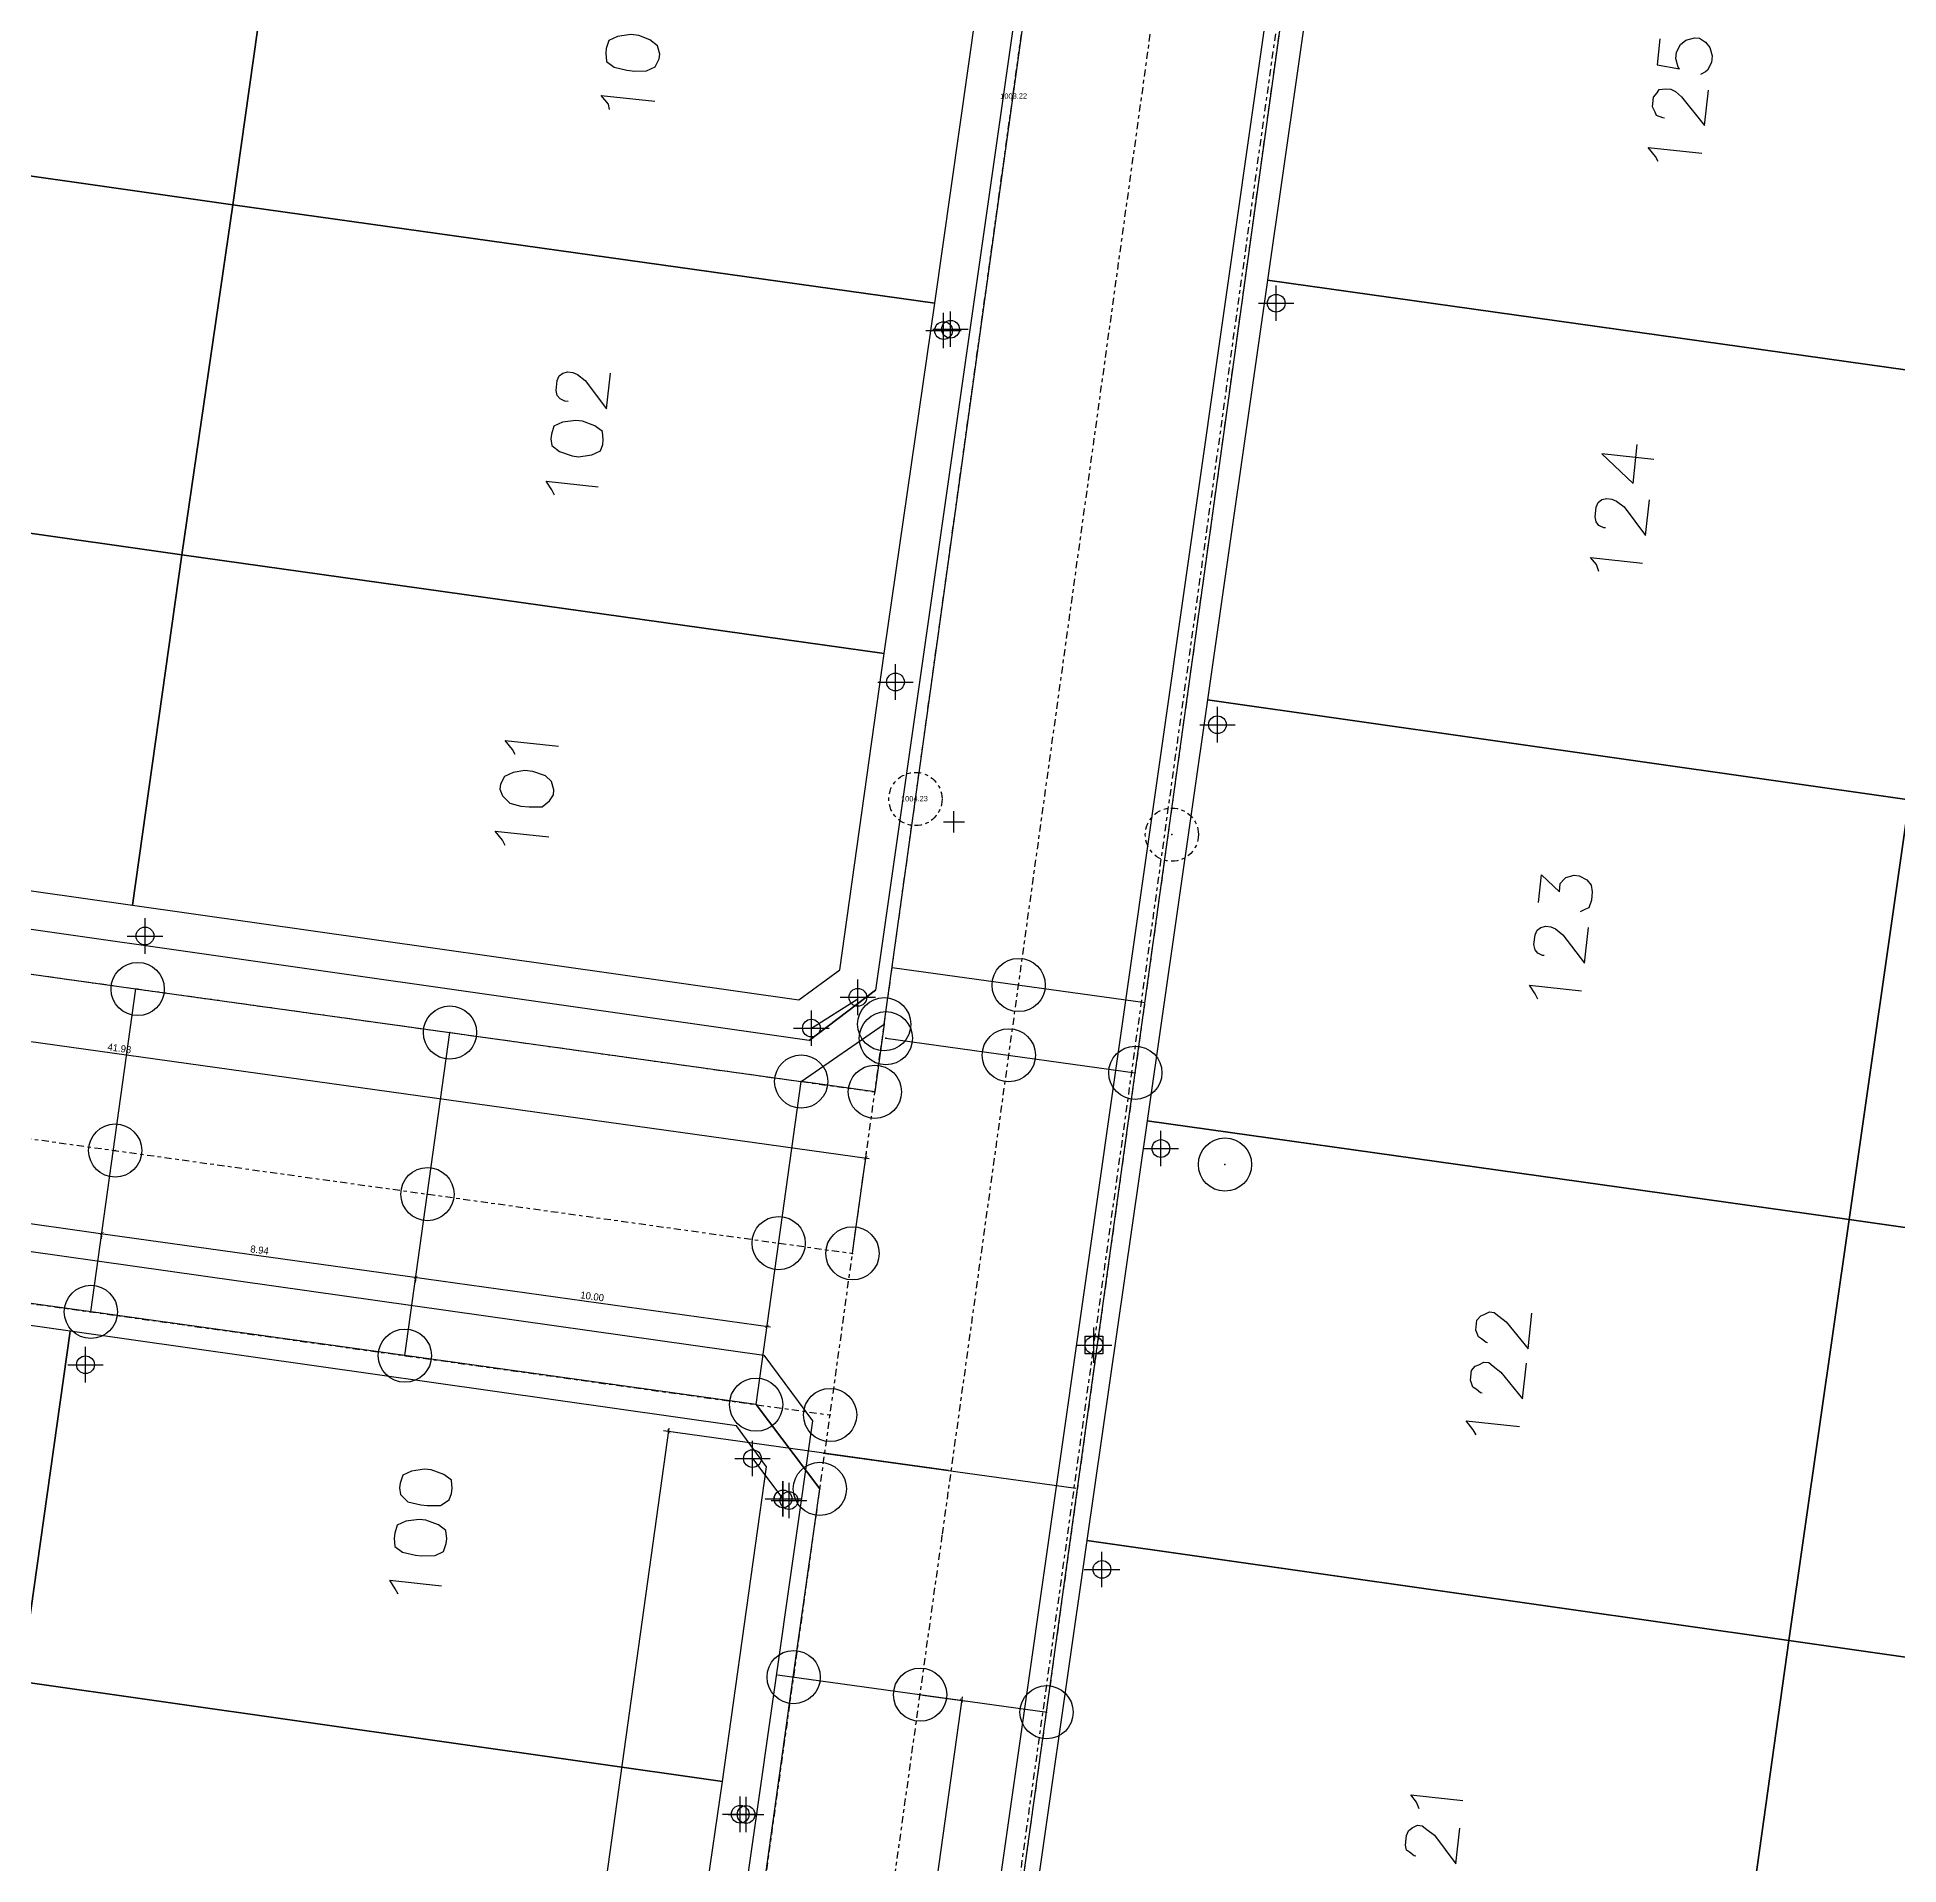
# Model space of a CAD drawing. Header units: metres. Extents: x 678 to 2349, y 417 to 1219.
# Drawn here: x 813.2 to 865.6, y 868.9 to 920.4 of the extents above; entities that cross this region are included whole.
import ezdxf

# ---------------------------------------------------------------- set-up
doc = ezdxf.new("R2010")
doc.units = ezdxf.units.M
doc.header["$PDMODE"] = 32
doc.header["$PDSIZE"] = 1.5
doc.linetypes.add('CENTRO1', pattern=[0.44, 0.2, -0.08, 0.08, -0.08])
for name, color, linetype in [('C-ROAD-PROF-TEXT', 11, 'Continuous'), ('linea 1', 1, 'Continuous'), ('puntos nov 7', 50, 'Continuous'), ('PUNTOS V', 4, 'Continuous'), ('V-NODE', 1, 'Continuous')]:
    doc.layers.add(name, color=color, linetype=linetype)
doc.layers.add('PDF2_area escolar', color=7, linetype='Continuous', true_color=0x989898)
doc.layers.add('PDF_Geometry', color=7, linetype='Continuous', true_color=0x797979)
doc.styles.add('CITY2', font='stylu.ttf', dxfattribs={"height": 0.2})
doc.styles.get("Standard").update_dxf_attribs({"font": 'arial.ttf'})
doc.dimstyles.new('COTAS2', dxfattribs={"dimtxt": 0.02, "dimasz": 0.1, "dimexe": 0.15, "dimexo": 0.08, "dimgap": 0.05, "dimtad": 1, "dimzin": 0, "dimdsep": 46, "dimtxsty": 'CITY2', "dimblk": 'ARCHTICK', "dimcen": 1, "dimdle": 0.1, "dimclrd": 1, "dimclre": 1, "dimclrt": 2, "dimadec": 0, "dimazin": 0, "dimtfac": 1, "dimtofl": 0, "dimtmove": 0, "dimatfit": 3, "dimldrblk": 'ARCHTICK', "dimfxl": 0.18, "dimtolj": 1, "dimtzin": 0, "dimarcsym": 0})

# ---------------------------------------------------------------- blocks, each defined once
blk = doc.blocks.new('*U270')
at = {"color": 0, "linetype": 'ByBlock', "lineweight": -2, "transparency": 16777216}
for p, q in [((-1, 0), (1, 0)), ((0, -1), (0, 1))]:
    blk.add_line(p, q, dxfattribs=at)
blk.add_circle((0, 0), 0.5, dxfattribs=at)
blk = doc.blocks.new('*U474', base_point=(838.907, 912.158, 1004.025))
at = {"layer": 'V-NODE', "color": 50, "lineweight": -2, "xscale": 0.5, "yscale": 0.5, "zscale": 0.5}
blk.add_blockref('*U270', (838.907, 912.158, 1004.025), dxfattribs=at)
blk = doc.blocks.new('*U480', base_point=(836.292, 893.318, 1004.95))
at = {"layer": 'V-NODE', "color": 50, "lineweight": -2, "xscale": 0.5, "yscale": 0.5, "zscale": 0.5}
blk.add_blockref('*U270', (836.292, 893.318, 1004.95), dxfattribs=at)
blk = doc.blocks.new('*U486', base_point=(834.351, 879.127, 1005.792))
at = {"layer": 'V-NODE', "color": 50, "lineweight": -2, "xscale": 0.5, "yscale": 0.5, "zscale": 0.5}
blk.add_blockref('*U270', (834.351, 879.127, 1005.792), dxfattribs=at)
blk = doc.blocks.new('*U489', base_point=(833.139, 870.273, 1006.305))
at = {"layer": 'V-NODE', "color": 50, "lineweight": -2, "xscale": 0.5, "yscale": 0.5, "zscale": 0.5}
blk.add_blockref('*U270', (833.139, 870.273, 1006.305), dxfattribs=at)
blk = doc.blocks.new('*U1110', base_point=(832.975, 870.279, 1006.424))
at = {"layer": 'V-NODE', "color": 50, "lineweight": -2, "xscale": 0.5, "yscale": 0.5, "zscale": 0.5}
blk.add_blockref('*U270', (832.975, 870.279, 1006.424), dxfattribs=at)
blk = doc.blocks.new('*U1113', base_point=(834.181, 879.174, 1005.909))
at = {"layer": 'V-NODE', "color": 50, "lineweight": -2, "xscale": 0.5, "yscale": 0.5, "zscale": 0.5}
blk.add_blockref('*U270', (834.181, 879.174, 1005.909), dxfattribs=at)
blk = doc.blocks.new('*U1119', base_point=(844.837, 889.054, 1005.282))
at = {"layer": 'V-NODE', "color": 50, "lineweight": -2, "xscale": 0.5, "yscale": 0.5, "zscale": 0.5}
blk.add_blockref('*U270', (844.837, 889.054, 1005.282), dxfattribs=at)
blk = doc.blocks.new('*U1122', base_point=(843.176, 877.184, 1006.064))
at = {"layer": 'V-NODE', "color": 50, "lineweight": -2, "xscale": 0.5, "yscale": 0.5, "zscale": 0.5}
blk.add_blockref('*U270', (843.176, 877.184, 1006.064), dxfattribs=at)
blk = doc.blocks.new('*U1209', base_point=(838.709, 912.121, 1003.635))
at = {"layer": 'V-NODE', "color": 50, "lineweight": -2, "xscale": 0.5, "yscale": 0.5, "zscale": 0.5}
blk.add_blockref('*U270', (838.709, 912.121, 1003.635), dxfattribs=at)
blk = doc.blocks.new('*U1215', base_point=(837.353, 902.21, 1004.662))
at = {"layer": 'V-NODE', "color": 50, "lineweight": -2, "xscale": 0.5, "yscale": 0.5, "zscale": 0.5}
blk.add_blockref('*U270', (837.353, 902.21, 1004.662), dxfattribs=at)
blk = doc.blocks.new('*U1218', base_point=(834.981, 892.45, 1005.129))
at = {"layer": 'V-NODE', "color": 50, "lineweight": -2, "xscale": 0.5, "yscale": 0.5, "zscale": 0.5}
blk.add_blockref('*U270', (834.981, 892.45, 1005.129), dxfattribs=at)
blk = doc.blocks.new('*U1221', base_point=(816.191, 895.047, 1005.147))
at = {"layer": 'V-NODE', "color": 50, "lineweight": -2, "xscale": 0.5, "yscale": 0.5, "zscale": 0.5}
blk.add_blockref('*U270', (816.191, 895.047, 1005.147), dxfattribs=at)
blk = doc.blocks.new('*U1224', base_point=(814.513, 882.957, 1005.727))
at = {"layer": 'V-NODE', "color": 50, "lineweight": -2, "xscale": 0.5, "yscale": 0.5, "zscale": 0.5}
blk.add_blockref('*U270', (814.513, 882.957, 1005.727), dxfattribs=at)
blk = doc.blocks.new('*U1233', base_point=(846.432, 901.006, 1004.642))
at = {"layer": 'V-NODE', "color": 50, "lineweight": -2, "xscale": 0.5, "yscale": 0.5, "zscale": 0.5}
blk.add_blockref('*U270', (846.432, 901.006, 1004.642), dxfattribs=at)
blk = doc.blocks.new('*U1236', base_point=(848.089, 912.891, 1003.992))
at = {"layer": 'V-NODE', "color": 50, "lineweight": -2, "xscale": 0.5, "yscale": 0.5, "zscale": 0.5}
blk.add_blockref('*U270', (848.089, 912.891, 1003.992), dxfattribs=at)
blk = doc.blocks.new('*U2271', base_point=(834.182, 879.173, 1005.907))
at = {"layer": 'V-NODE', "color": 50, "lineweight": -2, "xscale": 0.5, "yscale": 0.5, "zscale": 0.5}
blk.add_blockref('*U270', (834.182, 879.173, 1005.907), dxfattribs=at)
blk = doc.blocks.new('*U2274', base_point=(833.32, 880.311, 1005.778))
at = {"layer": 'V-NODE', "color": 50, "lineweight": -2, "xscale": 0.5, "yscale": 0.5, "zscale": 0.5}
blk.add_blockref('*U270', (833.32, 880.311, 1005.778), dxfattribs=at)
blk = doc.blocks.new('*U2308')
at = {"color": 0, "linetype": 'ByBlock', "lineweight": -2, "transparency": 16777216}
for p, q in [((-1, 0), (1, 0)), ((0, -1), (0, 1))]:
    blk.add_line(p, q, dxfattribs=at)
blk.add_circle((0, 0), 0.5, dxfattribs=at)
blk = doc.blocks.new('*U2377', base_point=(842.95, 883.51, 1004.99))
at = {"layer": 'V-NODE', "color": 1, "lineweight": -2, "xscale": 0.5, "yscale": 0.5, "zscale": 0.5}
blk.add_blockref('*U2308', (842.95, 883.51, 1004.99), dxfattribs=at)
blk = doc.blocks.new('*U2558')
at = {"color": 0, "linetype": 'ByBlock', "lineweight": -2, "transparency": 16777216}
for p, q in [((-1, 0), (1, 0)), ((0, -1), (0, 1))]:
    blk.add_line(p, q, dxfattribs=at)
blk.add_lwpolyline([(-0.5, -0.5), (-0.5, 0.5), (0.5, 0.5), (0.5, -0.5)], close=True, dxfattribs=at)
blk = doc.blocks.new('*U2627', base_point=(842.95, 883.51, 1004.99))
at = {"layer": 'V-NODE', "color": 130, "lineweight": -2, "xscale": 0.5, "yscale": 0.5, "zscale": 0.5}
blk.add_blockref('*U2558', (842.95, 883.51, 1004.99), dxfattribs=at)
blk = doc.blocks.new('base')
at = {"layer": 'PDF_Geometry', "lineweight": 25, "extrusion": (-0.000787417, 0.063364, 0.99799), "elevation": 0.026}
for points in [[(-314.355, -197.288), (-299.601, -195.681), (-292.744, -194.188), (-282.663, -192.111), (-274.476, -190.361), (-258.037, -185.154), (-248.029, -180.61), (-240.539, -177.71), (-228.643, -174.042), (-222.733, -172.714), (-217.384, -171.04), (-209.935, -169.248), (-202.16, -164.759), (-196.196, -160.284), (-195.073, -159.817), (-178.095, -157.457), (-154.298, -156.614), (-136.667, -154.611), (-124.436, -153.164), (-118.066, -151.474), (-100.79, -146.646), (-80.955, -140.967), (-73.385, -139.328), (-61.694, -135.822), (-40.504, -131.604), (-37.727, -130.872), (-17.661, -129.441), (1.311, -127.461), (21.092, -124.929), (41.006, -122.83), (47.376, -123.458), (63.592, -123.186), (81.402, -124.312), (85.639, -96.072), (88.705, -66.393), (92.811, -40.781), (97.16, -22.386), (100.596, -1.562), (102.483, 8.32), (109.691, 37.361), (117.528, 76.62), (126.217, 115.638), (131.513, 149.592), (134.682, 173.973), (136.916, 195.591), (139.956, 229.678), (141.558, 250.676), (142.614, 271.37), (143.252, 283.21), (147.066, 312.938), (152.58, 355.631), (153.554, 396.042), (150.869, 418.02), (151.777, 438.639), (150.959, 458.028), (151.777, 438.639), (150.869, 418.02), (153.554, 396.042), (152.58, 355.631), (147.066, 312.938), (143.252, 283.21), (142.614, 271.37), (141.558, 250.676), (139.956, 229.678), (136.916, 195.591), (134.682, 173.973), (131.513, 149.592), (126.217, 115.638), (117.528, 76.62), (109.691, 37.361), (102.483, 8.32), (100.596, -1.562), (97.16, -22.386), (92.811, -40.781), (88.705, -66.393), (85.639, -96.072), (81.402, -124.312), (63.592, -123.186), (47.376, -123.458), (41.006, -122.83), (21.092, -124.929), (1.311, -127.461), (-17.661, -129.441), (-37.727, -130.872), (-40.504, -131.604), (-61.694, -135.822), (-73.385, -139.328), (-80.955, -140.967), (-100.79, -146.646), (-118.066, -151.474), (-124.436, -153.164), (-136.667, -154.611), (-154.298, -156.614), (-178.095, -157.457), (-195.073, -159.817), (-196.196, -160.284), (-202.16, -164.759), (-209.935, -169.248), (-217.384, -171.04), (-222.733, -172.714), (-228.643, -174.042), (-240.539, -177.71), (-248.029, -180.61), (-258.037, -185.154), (-274.476, -190.361), (-282.663, -192.111), (-292.744, -194.188), (-299.601, -195.681), (-314.355, -197.288), (-312.178, -178.446), (-309.146, -157.898), (-306.876, -132.899), (-305.823, -118.002), (-298.643, -78.802), (-291.055, -45.077), (-282.252, -15.116), (-275.645, 10.473), (-270.319, 33.898), (-263.825, 63.164), (-258.15, 86.408), (-284.424, 123.888)], [(78.602, 47.969), (76.718, 46.573), (38.301, 52.546), (36.905, 54.43), (47.469, 122.482), (49.353, 123.878), (87.77, 117.905), (89.166, 116.021)], [(8.705, 193.58), (-11.713, 61.957), (-10.362, 60.079), (28.101, 54.1), (29.985, 55.496), (58.5, 239.445)], [(25.02, 95.88), (25.108, 96.612), (24.473, 96.734), (24.514, 96.683), (24.577, 96.444), (24.555, 96.261), (24.437, 96.043), (24.283, 95.923), (24.043, 95.859), (23.906, 95.875), (23.734, 95.989), (23.614, 96.142), (23.55, 96.382), (23.572, 96.565), (23.691, 96.782), (23.742, 96.823), (23.89, 96.897)], [(54.661, 97.503), (54.69, 97.36), (54.891, 97.104), (53.383, 97.286)], [(24.918, 98.118), (24.964, 98.113), (25.141, 98.045), (25.176, 97.948), (25.251, 97.8), (25.218, 97.526), (25.11, 97.4), (25.053, 97.314), (24.865, 97.29), (24.728, 97.307), (24.596, 97.369), (24.43, 97.528), (23.787, 98.347), (23.666, 97.342)], [(25.113, 99.347), (25.188, 99.199), (25.389, 98.943), (23.88, 99.124)], [(55.932, 105.743), (56.023, 105.732), (56.155, 105.669), (56.235, 105.567), (56.264, 105.424), (56.231, 105.15), (56.169, 105.019), (56.067, 104.938), (55.924, 104.909), (55.787, 104.925), (55.655, 104.988), (55.443, 105.152), (54.846, 105.966), (54.725, 104.961)], [(25.338, 107.759), (26.801, 107.583), (25.929, 108.43), (25.797, 107.333)], [(56.342, 108.383), (56.417, 108.235), (56.573, 107.984), (55.11, 108.16)], [(26.728, 109.678), (26.774, 109.673), (26.906, 109.611), (26.986, 109.508), (27.015, 109.366), (26.982, 109.091), (26.92, 108.96), (26.818, 108.879), (26.675, 108.85), (26.538, 108.867), (26.406, 108.929), (26.194, 109.094), (25.597, 109.908), (25.476, 108.902)], [(26.923, 110.907), (26.992, 110.713), (27.153, 110.508), (25.69, 110.685)], [(57.549, 115.703), (57.624, 115.555), (57.825, 115.299), (56.317, 115.481)], [(57.857, 118.263), (57.932, 118.115), (58.133, 117.859), (56.625, 118.04)], [(28.743, 120.24), (28.649, 119.463), (28.15, 119.941), (28.123, 119.712), (28.015, 119.586), (27.964, 119.546), (27.724, 119.482), (27.587, 119.498), (27.369, 119.617), (27.249, 119.771), (27.225, 119.959), (27.253, 120.188), (27.326, 120.411), (27.423, 120.446), (27.571, 120.52)], [(28.599, 121.741), (28.645, 121.736), (28.776, 121.674), (28.857, 121.571), (28.886, 121.429), (28.853, 121.154), (28.791, 121.023), (28.688, 120.942), (28.546, 120.913), (28.409, 120.93), (28.277, 120.992), (28.065, 121.157), (27.467, 121.97), (27.346, 120.965)], [(49.353, 123.878), (47.469, 122.482)], [(28.794, 122.97), (28.868, 122.822), (29.024, 122.571), (27.561, 122.747)], [(91.093, 128.17), (91.733, 128.093), (92.016, 130.053), (91.376, 130.13), (91.093, 128.17), (89.215, 126.819), (50.746, 132.753), (49.396, 134.631), (67.752, 253.123), (69.636, 254.519), (108.099, 248.54), (109.45, 246.662)], [(30.332, 132.662), (30.378, 132.656), (30.504, 132.548), (30.59, 132.491), (30.659, 132.298), (30.626, 132.023), (30.518, 131.897), (30.421, 131.863), (30.273, 131.788), (30.136, 131.804), (30.01, 131.912), (29.798, 132.077), (29.195, 132.845), (29.074, 131.839)], [(30.503, 134.079), (30.549, 134.073), (30.675, 133.965), (30.761, 133.908), (30.83, 133.715), (30.797, 133.44), (30.689, 133.314), (30.592, 133.279), (30.444, 133.205), (30.307, 133.221), (30.181, 133.329), (29.969, 133.494), (29.366, 134.262), (29.245, 133.256)], [(30.692, 135.261), (30.767, 135.113), (30.968, 134.857), (29.459, 135.039)], [(61.144, 139.383), (61.219, 139.235), (61.374, 138.984), (59.911, 139.16)], [(32.426, 145.81), (32.496, 145.617), (32.657, 145.412), (31.194, 145.588)], [(32.54, 147.142), (32.586, 147.136), (32.712, 147.028), (32.798, 146.971), (32.827, 146.829), (32.794, 146.554), (32.732, 146.423), (32.63, 146.342), (32.481, 146.268), (32.344, 146.284), (32.218, 146.392), (32.006, 146.557), (31.409, 147.371), (31.288, 146.365)]]:
    blk.add_lwpolyline(points, dxfattribs=at)
for points in [[(65.311, 100.068), (63.79, 90.143), (83.55, 87.113), (85.111, 96.987)], [(45.551, 103.098), (44.036, 93.218), (63.79, 90.143), (65.311, 100.068)], [(16.405, 105.59), (14.562, 93.755), (34.316, 90.68), (36.165, 102.56)], [(54.748, 95.916), (54.73, 96.15), (54.518, 96.314), (54.157, 96.404), (53.929, 96.432), (53.603, 96.424), (53.358, 96.315), (53.239, 96.097), (53.223, 95.96), (53.287, 95.721), (53.499, 95.556), (53.808, 95.426), (54.036, 95.399), (54.413, 95.446), (54.658, 95.555), (54.731, 95.778)], [(66.871, 109.943), (65.311, 100.068), (85.111, 96.987), (86.626, 106.867)], [(47.111, 112.973), (45.551, 103.098), (65.311, 100.068), (66.871, 109.943)], [(18.254, 117.47), (16.405, 105.59), (36.165, 102.56), (38.008, 114.394)], [(56.43, 106.796), (56.406, 106.984), (56.194, 107.149), (55.839, 107.284), (55.656, 107.306), (55.28, 107.259), (55.035, 107.149), (54.967, 106.972), (54.95, 106.835), (54.969, 106.601), (55.181, 106.436), (55.535, 106.301), (55.718, 106.279), (56.095, 106.326), (56.34, 106.435), (56.413, 106.659)], [(68.386, 119.823), (66.871, 109.943), (86.626, 106.867), (88.019, 115.742), (87.186, 116.909)], [(48.465, 121.898), (47.111, 112.973), (66.871, 109.943), (68.386, 119.823), (49.632, 122.732)], [(20.097, 129.304), (18.254, 117.47), (38.008, 114.394), (39.857, 126.274)], [(57.99, 116.67), (57.921, 116.864), (57.714, 117.074), (57.4, 117.159), (57.171, 117.186), (56.8, 117.184), (56.595, 117.024), (56.482, 116.852), (56.465, 116.715), (56.529, 116.475), (56.695, 116.316), (57.05, 116.181), (57.279, 116.153), (57.61, 116.206), (57.855, 116.315), (57.974, 116.533)], [(0.343, 132.38), (-1.501, 120.545), (18.254, 117.47), (20.097, 129.304)], [(21.946, 141.184), (20.097, 129.304), (39.857, 126.274), (41.7, 138.109)], [(2.145, 144.265), (0.343, 132.38), (20.097, 129.304), (21.946, 141.184)], [(71.812, 141.715), (70.297, 131.835), (89.051, 128.926), (90.218, 129.759), (91.618, 138.679)], [(52.057, 144.79), (50.709, 135.91), (51.543, 134.743), (70.297, 131.835), (71.812, 141.715)], [(61.06, 136.379), (61.037, 136.567), (60.83, 136.778), (60.47, 136.867), (60.287, 136.889), (59.916, 136.888), (59.665, 136.732), (59.598, 136.555), (59.581, 136.418), (59.599, 136.184), (59.811, 136.019), (60.166, 135.884), (60.349, 135.862), (60.725, 135.909), (60.97, 136.019), (61.044, 136.242)], [(61.231, 137.796), (61.213, 138.03), (61.001, 138.194), (60.641, 138.284), (60.458, 138.306), (60.087, 138.305), (59.842, 138.195), (59.768, 137.972), (59.752, 137.835), (59.77, 137.601), (59.982, 137.436), (60.337, 137.301), (60.519, 137.279), (60.896, 137.326), (61.141, 137.436), (61.214, 137.659)], [(23.743, 153.024), (21.946, 141.184), (41.7, 138.109), (43.549, 149.989)], [(3.989, 156.1), (2.145, 144.265), (21.946, 141.184), (23.743, 153.024)], [(53.618, 154.665), (52.057, 144.79), (71.812, 141.715), (73.373, 151.589)]]:
    blk.add_lwpolyline(points, close=True, dxfattribs=at)
blk = doc.blocks.new('_ArchTick')
at = {"color": 0, "linetype": 'ByBlock', "const_width": 0.15}
blk.add_lwpolyline([(-0.5, -0.5), (0.5, 0.5)], dxfattribs=at)
blk = doc.blocks.new('*D3556')
at = {"layer": 'Defpoints', "color": 0, "transparency": 16777216}
for p in [(838.047, 873.652, 998.097), (834.595, 848.891, 998.097), (835.774, 848.727)]:
    blk.add_point(p, dxfattribs=at)
at = {"layer": 'PUNTOS V', "color": 1, "lineweight": -2, "transparency": 16777216}
blk.add_line((839.229, 873.589), (835.761, 848.628), dxfattribs=at)
at = {"layer": 'PUNTOS V', "color": 1, "linetype": 'Continuous', "lineweight": -2, "transparency": 16777216}
for p, q in [((838.126, 873.641), (839.363, 873.469)), ((834.674, 848.88), (835.923, 848.707))]:
    blk.add_line(p, q, dxfattribs=at)
at = {"layer": 'PUNTOS V', "color": 1, "lineweight": -2, "transparency": 16777216, "xscale": 0.1, "yscale": 0.1, "zscale": 0.1}
for p, rotation in [((839.215, 873.49), 82.09024439291206), ((835.774, 848.727), 262.090244392912)]:
    blk.add_blockref('_ArchTick', p, dxfattribs=dict(at, rotation=rotation))
at = {"layer": 'PUNTOS V', "color": 2, "transparency": 16777216, "insert": (837.341, 861.13), "char_height": 0.2, "attachment_point": 5, "rotation": 82.0902, "style": 'CITY2'}
blk.add_mtext('\\A1;25.00', dxfattribs=at)
blk = doc.blocks.new('*D3559')
at = {"layer": 'Defpoints', "color": 0, "transparency": 16777216}
for p in [(814.972, 886.656), (814.975, 886.678, 1005.129), (805.808, 885.682, 1005.62)]:
    blk.add_point(p, dxfattribs=at)
at = {"layer": 'PUNTOS V', "color": 1, "linetype": 'Continuous', "lineweight": -2, "transparency": 16777216}
for p, q in [((805.819, 885.762), (806.137, 888.04)), ((814.964, 886.599), (814.951, 886.508))]:
    blk.add_line(p, q, dxfattribs=at)
at = {"layer": 'PUNTOS V', "color": 1, "lineweight": -2, "transparency": 16777216}
blk.add_line((806.017, 887.905), (815.071, 886.643), dxfattribs=at)
at = {"layer": 'PUNTOS V', "color": 1, "lineweight": -2, "transparency": 16777216, "xscale": 0.1, "yscale": 0.1, "zscale": 0.1}
for p, rotation in [((806.116, 887.891), 172.061553166737), ((814.972, 886.656), 352.061553166737)]:
    blk.add_blockref('_ArchTick', p, dxfattribs=dict(at, rotation=rotation))
at = {"layer": 'PUNTOS V', "color": 2, "transparency": 16777216, "insert": (810.565, 887.427), "char_height": 0.2, "attachment_point": 5, "rotation": 352.0616, "style": 'CITY2'}
blk.add_mtext('\\A1;8.94', dxfattribs=at)
blk = doc.blocks.new('*D3560')
at = {"layer": 'Defpoints', "color": 0, "transparency": 16777216}
for p in [(814.975, 886.678, 1005.129), (823.827, 885.421), (823.842, 885.527, 1005.129)]:
    blk.add_point(p, dxfattribs=at)
at = {"layer": 'PUNTOS V', "color": 1, "lineweight": -2, "transparency": 16777216}
blk.add_line((814.873, 886.67), (823.927, 885.408), dxfattribs=at)
at = {"layer": 'PUNTOS V', "color": 1, "linetype": 'Continuous', "lineweight": -2, "transparency": 16777216}
for p, q in [((814.964, 886.599), (814.951, 886.508)), ((823.831, 885.448), (823.807, 885.273))]:
    blk.add_line(p, q, dxfattribs=at)
at = {"layer": 'PUNTOS V', "color": 1, "lineweight": -2, "transparency": 16777216, "xscale": 0.1, "yscale": 0.1, "zscale": 0.1}
for p, rotation in [((814.972, 886.656), 172.061553166737), ((823.827, 885.421), 352.061553166737)]:
    blk.add_blockref('_ArchTick', p, dxfattribs=dict(at, rotation=rotation))
at = {"layer": 'PUNTOS V', "color": 2, "transparency": 16777216, "insert": (819.421, 886.192), "char_height": 0.2, "attachment_point": 5, "rotation": 352.0616, "style": 'CITY2'}
blk.add_mtext('\\A1;8.94', dxfattribs=at)
blk = doc.blocks.new('*D3561')
at = {"layer": 'Defpoints', "color": 0, "transparency": 16777216}
for p in [(823.842, 885.527, 1005.129), (833.726, 883.998, 1005.129), (833.732, 884.04)]:
    blk.add_point(p, dxfattribs=at)
at = {"layer": 'PUNTOS V', "color": 1, "lineweight": -2, "transparency": 16777216}
blk.add_line((823.728, 885.435), (833.831, 884.027), dxfattribs=at)
at = {"layer": 'PUNTOS V', "color": 1, "linetype": 'Continuous', "lineweight": -2, "transparency": 16777216}
for p, q in [((823.831, 885.448), (823.807, 885.273)), ((833.737, 884.077), (833.752, 884.189))]:
    blk.add_line(p, q, dxfattribs=at)
at = {"layer": 'PUNTOS V', "color": 1, "lineweight": -2, "transparency": 16777216, "xscale": 0.1, "yscale": 0.1, "zscale": 0.1}
for p, rotation in [((823.827, 885.421), 172.061553166737), ((833.732, 884.04), 352.061553166737)]:
    blk.add_blockref('_ArchTick', p, dxfattribs=dict(at, rotation=rotation))
at = {"layer": 'PUNTOS V', "color": 2, "transparency": 16777216, "insert": (828.801, 884.883), "char_height": 0.2, "attachment_point": 5, "rotation": 352.0616, "style": 'CITY2'}
blk.add_mtext('\\A1;10.00', dxfattribs=at)
blk = doc.blocks.new('*D3789')
at = {"layer": 'Defpoints', "color": 0, "transparency": 16777216}
for p in [(794.559, 891.895, 1005.62), (836.516, 888.788), (836.141, 886.097, 1005.62)]:
    blk.add_point(p, dxfattribs=at)
at = {"layer": 'PUNTOS V', "color": 1, "linetype": 'Continuous', "lineweight": -2, "transparency": 16777216}
for p, q in [((794.57, 891.975), (794.955, 894.735)), ((836.152, 886.176), (836.537, 888.937))]:
    blk.add_line(p, q, dxfattribs=at)
at = {"layer": 'PUNTOS V', "color": 1, "lineweight": -2, "transparency": 16777216}
blk.add_line((794.835, 894.601), (836.615, 888.775), dxfattribs=at)
at = {"layer": 'PUNTOS V', "color": 1, "lineweight": -2, "transparency": 16777216, "xscale": 0.1, "yscale": 0.1, "zscale": 0.1}
for p, rotation in [((794.935, 894.587), 172.0615531667378), ((836.516, 888.788), 352.0615531667378)]:
    blk.add_blockref('_ArchTick', p, dxfattribs=dict(at, rotation=rotation))
at = {"layer": 'PUNTOS V', "color": 2, "transparency": 16777216, "insert": (815.469, 891.879), "char_height": 0.2, "attachment_point": 5, "rotation": 352.0616, "style": 'CITY2'}
blk.add_mtext('\\A1;41.98', dxfattribs=at)
blk = doc.blocks.new('*D3923')
at = {"layer": 'Defpoints', "color": 0, "transparency": 16777216}
for p in [(830.962, 881.071), (838.925, 879.961, 998.097), (830.642, 820.536, 998.097)]:
    blk.add_point(p, dxfattribs=at)
at = {"layer": 'PUNTOS V', "color": 1, "lineweight": -2, "transparency": 16777216}
blk.add_line((822.665, 821.546), (830.976, 881.17), dxfattribs=at)
at = {"layer": 'PUNTOS V', "color": 1, "linetype": 'Continuous', "lineweight": -2, "transparency": 16777216}
for p, q in [((838.846, 879.972), (830.813, 881.092)), ((830.563, 820.547), (822.53, 821.666))]:
    blk.add_line(p, q, dxfattribs=at)
at = {"layer": 'PUNTOS V', "color": 1, "lineweight": -2, "transparency": 16777216, "xscale": 0.1, "yscale": 0.1, "zscale": 0.1}
for p, rotation in [((830.962, 881.071), 82.0648271594623), ((822.679, 821.646), 262.0648271594623)]:
    blk.add_blockref('_ArchTick', p, dxfattribs=dict(at, rotation=rotation))
at = {"layer": 'PUNTOS V', "color": 2, "transparency": 16777216, "insert": (826.667, 851.38), "char_height": 0.2, "attachment_point": 5, "rotation": 82.0648, "style": 'CITY2'}
blk.add_mtext('\\A1;60.00', dxfattribs=at)
blk = doc.blocks.new('*U4385')
at = {"color": 0, "linetype": 'ByBlock', "lineweight": -2, "transparency": 16777216}
for p, q in [((-1, 0), (1, 0)), ((0, -1), (0, 1))]:
    blk.add_line(p, q, dxfattribs=at)
blk = doc.blocks.new('*U4388', base_point=(837.92, 898.91, 1004.228))
at = {"layer": 'V-NODE', "lineweight": -2, "xscale": 0.3, "yscale": 0.3, "zscale": 0.3}
blk.add_blockref('*U4385', (837.92, 898.91, 1004.228), dxfattribs=at)

msp = doc.modelspace()

# ---------------------------------------------------------------- linework, layer by layer
for points, elevation in [([(846.41736, 960.12733), (846.54338, 961.02408), (844.37446, 963.84298), (834.46915, 965.21588), (826.11189, 966.37422), (817.73429, 967.52791), (807.83012, 968.90901), (804.93779, 966.60434), (804.09339, 960.526), (802.71739, 950.621), (801.34138, 940.716), (799.96538, 930.811), (798.58938, 920.906), (797.21338, 911.001), (795.83737, 901.096), (795.46996, 898.4512), (797.17422, 896.17523), (807.07839, 894.79414), (815.93422, 893.55924), (824.79008, 892.32433), (834.69425, 890.94324), (837.03644, 892.55962), (837.91638, 898.91015), (846.16622, 958.34028)], 1011.104), ([(877.00719, 822.82532), (876.49326, 822.25869), (869.51299, 814.56263), (862.79478, 807.1555), (856.07657, 799.74837), (849.35835, 792.34123), (842.64014, 784.9341), (835.92193, 777.52697), (829.20371, 770.11984), (826.89307, 767.57225), (827.16582, 769.52864), (832.63782, 808.77904), (838.16092, 848.3959), (841.61286, 873.15644), (844.1154, 891.18959), (853.29773, 957.34946), (853.54919, 959.13884), (853.66338, 959.95138), (855.50401, 961.30764), (894.07989, 955.95627), (895.30248, 954.32756), (889.51114, 912.77434), (883.73728, 871.17304), (877.94663, 829.57404)], 1007.297)]:
    msp.add_lwpolyline(points, close=True, dxfattribs=dict(elevation=elevation))
at = {"elevation": 997.581}
msp.add_lwpolyline([(820.03432, 770.51945), (825.50632, 809.76986), (828.92329, 834.326), (831.02942, 849.38672), (834.46975, 874.14887), (835.22081, 879.45606), (833.42365, 881.8314), (823.51948, 883.21249), (814.66843, 884.44673), (805.72855, 885.69336), (795.90361, 887.0634), (793.63721, 885.25837), (793.08551, 881.287), (791.70951, 871.382), (790.3335, 861.477), (788.9575, 851.572), (787.5815, 841.667), (786.2055, 831.762), (784.8295, 821.857), (783.45391, 811.955), (782.07777, 802.049)], dxfattribs=at)
at = {"layer": 'linea 1', "linetype": 'CENTRO1'}
for points, elevation in [([(818.81181, 761.75049), (835.11274, 878.67613), (845.08417, 950.64058), (848.45314, 974.6137), (858.21811, 1044.89815)], 1011.104), ([(822.83643, 764.54649), (838.67826, 878.17905), (848.64963, 950.14303), (852.0185, 974.1155), (861.78386, 1044.40274)], 1011.104), ([(826.74925, 767.26483), (842.14473, 877.69578), (852.11604, 949.65931), (855.48482, 973.63114), (865.2466, 1043.89261)], 1011.104), ([(826.86855, 767.39637), (842.24377, 877.68198), (852.21508, 949.64549), (855.58386, 973.6173), (865.34855, 1043.89968)], 1011.104), ([(795.09314, 896.46543), (836.77232, 890.65346)], 1005.62), ([(794.46018, 891.90919), (836.14098, 886.09699)], 1005.62), ([(793.82723, 887.35294), (835.50963, 881.54052)], 1005.62)]:
    msp.add_lwpolyline(points, dxfattribs=dict(at, elevation=elevation))
at = {"layer": 'linea 1', "color": 2, "linetype": 'CENTRO1'}
for p in [(837.91638, 898.91015, 998.09728), (845.14692, 897.90557, 998.09728)]:
    msp.add_point(p, dxfattribs=at)
at = {"layer": 'puntos nov 7', "elevation": 1005.129}
for points in [[(833.42365, 881.8314), (835.22081, 879.45606)], [(833.32, 880.311), (834.181, 879.173)]]:
    msp.add_lwpolyline(points, dxfattribs=at)
at = {"layer": 'PUNTOS V', "color": 1}
for points, elevation in [([(837.25803, 894.15885), (844.39466, 893.17)], 1005.62), ([(814.66361, 884.4474), (815.93422, 893.55924)], 1005.129), ([(834.981, 892.45), (836.292, 893.273)], 1005.129), ([(834.69425, 890.94324), (837.03644, 892.55962), (836.77232, 890.65346), (834.694, 890.94143)], 1005.129), ([(834.69425, 890.94324), (837.03644, 892.55962)], 1005.129), ([(823.51948, 883.21249), (824.79008, 892.32433)], 1005.129), ([(837.083, 892.164), (844.1154, 891.18959)], 1005.62), ([(833.42365, 881.8314), (834.69425, 890.94324)], 1005.129), ([(835.30938, 880.4634), (842.44088, 879.47259)], 998.09728), ([(834.02532, 874.21062), (841.62608, 873.15461)], 998.09728)]:
    msp.add_lwpolyline(points, dxfattribs=dict(at, elevation=elevation))
for p in [(815.9854, 893.5521, 1005.62), (840.82635, 893.66443, 1005.62), (824.79008, 892.32433, 1005.129), (837.03644, 892.55962, 1005.129), (834.69425, 890.94324, 1005.129), (836.77232, 890.65346, 1005.62), (815.3501, 888.99618, 1005.62), (824.15478, 887.76841, 1005.129), (834.05895, 886.38732, 1005.129), (836.14114, 886.09815, 1011.104), (814.66361, 884.4474, 1005.129), (823.51948, 883.21249, 1005.129), (833.42365, 881.8314, 1005.129), (835.50963, 881.54052, 1005.62), (835.22081, 879.45606, 1005.129), (834.48136, 874.14726, 998.09728), (838.04711, 873.65185, 998.09728), (841.61286, 873.15644, 998.09728)]:
    msp.add_point(p, dxfattribs=at)
at = {"layer": 'PUNTOS V', "color": 3}
for p in [(837.083, 892.164, 1005.62), (840.54947, 891.68368), (844.1154, 891.18959, 1005.62)]:
    msp.add_point(p, dxfattribs=at)
at = {"layer": 'PUNTOS V', "color": 2}
msp.add_point((846.645, 888.602, 1010.921), dxfattribs=at)

# ---------------------------------------------------------------- block references
at = {"layer": 'PDF2_area escolar'}
msp.add_blockref('base', (882.736, 1016.336, 999.038), dxfattribs=at)
at = {"layer": 'puntos nov 7'}
for name, p in [('*U1236', (848.089, 912.891, 1003.992)), ('*U1209', (838.709, 912.121, 1003.635)), ('*U474', (838.907, 912.158, 1004.025)), ('*U1215', (837.353, 902.21, 1004.662)), ('*U1233', (846.432, 901.006, 1004.642)), ('*U1221', (816.191, 895.047, 1005.147)), ('*U480', (836.292, 893.318, 1004.95)), ('*U1218', (834.981, 892.45, 1005.129)), ('*U1119', (844.837, 889.054, 1005.282)), ('*U1224', (814.513, 882.957, 1005.727)), ('*U2274', (833.32, 880.311, 1005.778)), ('*U1113', (834.181, 879.174, 1005.909)), ('*U2271', (834.182, 879.173, 1005.907)), ('*U486', (834.351, 879.127, 1005.792)), ('*U1122', (843.176, 877.184, 1006.064)), ('*U1110', (832.975, 870.279, 1006.424)), ('*U489', (833.139, 870.273, 1006.305))]:
    msp.add_blockref(name, p, dxfattribs=at)
at = {"layer": 'V-NODE'}
for name, p in [('*U4388', (839.00336, 898.2684, 1004.228)), ('*U2377', (842.95, 883.51, 1004.99)), ('*U2627', (842.95, 883.51, 1004.99))]:
    msp.add_blockref(name, p, dxfattribs=at)

# ---------------------------------------------------------------- texts
at = {"layer": 'C-ROAD-PROF-TEXT', "color": 11, "linetype": 'Continuous', "lineweight": -3, "char_height": 0.15, "attachment_point": 8, "rotation": 0.571108}
for s, insert in [('{\\C2;1003.22}', (840.68632, 918.65675, 1011.104)), ('{\\C2;1004.23}', (837.88794, 898.84258, 1011.104))]:
    msp.add_mtext(s, dxfattribs=dict(at, insert=insert))

# ---------------------------------------------------------------- dimensions: what is measured, and where the dimension line sits
at = {"layer": 'PUNTOS V', "color": 1}
dim = msp.add_linear_dim(base=(836.51628, 888.78835), p1=(794.55922, 891.89538, 1005.62), p2=(836.14098, 886.09699, 1005.62), angle=352.061553, dimstyle='COTAS2', dxfattribs=at)
dim.commit()
dim.dimension.update_dxf_attribs({"geometry": '*D3789', "text_midpoint": (815.44781, 891.72625), "dimtype": 161})
for base, p1, p2, angle, picture, middle in [((814.97164, 886.65631), (805.80778, 885.68231, 1005.62), (814.97462, 886.67775, 1005.129), 172.061553, '*D3559', (810.56505, 887.42675)), ((823.8275, 885.4214), (814.97462, 886.67775, 1005.129), (823.84223, 885.52708, 1005.129), 172.061553, '*D3560', (819.4209, 886.19184)), ((833.73167, 884.04031), (823.84223, 885.52708, 1005.129), (833.72576, 883.99791, 1005.129), 172.061553, '*D3561', (828.8008, 884.88297)), ((835.77444, 848.72747), (838.04711, 873.65185, 998.09728), (834.59517, 848.89131, 998.09728), 82.090244, '*D3556', (837.34103, 861.12988))]:
    dim = msp.add_linear_dim(base=base, p1=p1, p2=p2, angle=angle, dimstyle='COTAS2', override={"dimtmove": 1}, dxfattribs=at)
    dim.commit()
    dim.dimension.update_dxf_attribs({"geometry": picture, "text_midpoint": middle})
dim = msp.add_aligned_dim(p1=(830.64201, 820.53554, 998.09728), p2=(838.92517, 879.96104, 998.09728), distance=8.0404, dimstyle='COTAS2', dxfattribs=at)
dim.commit()
dim.dimension.update_dxf_attribs({"geometry": '*D3923', "text_midpoint": (826.6672, 851.37962)})

doc.saveas('drawing.dxf')
